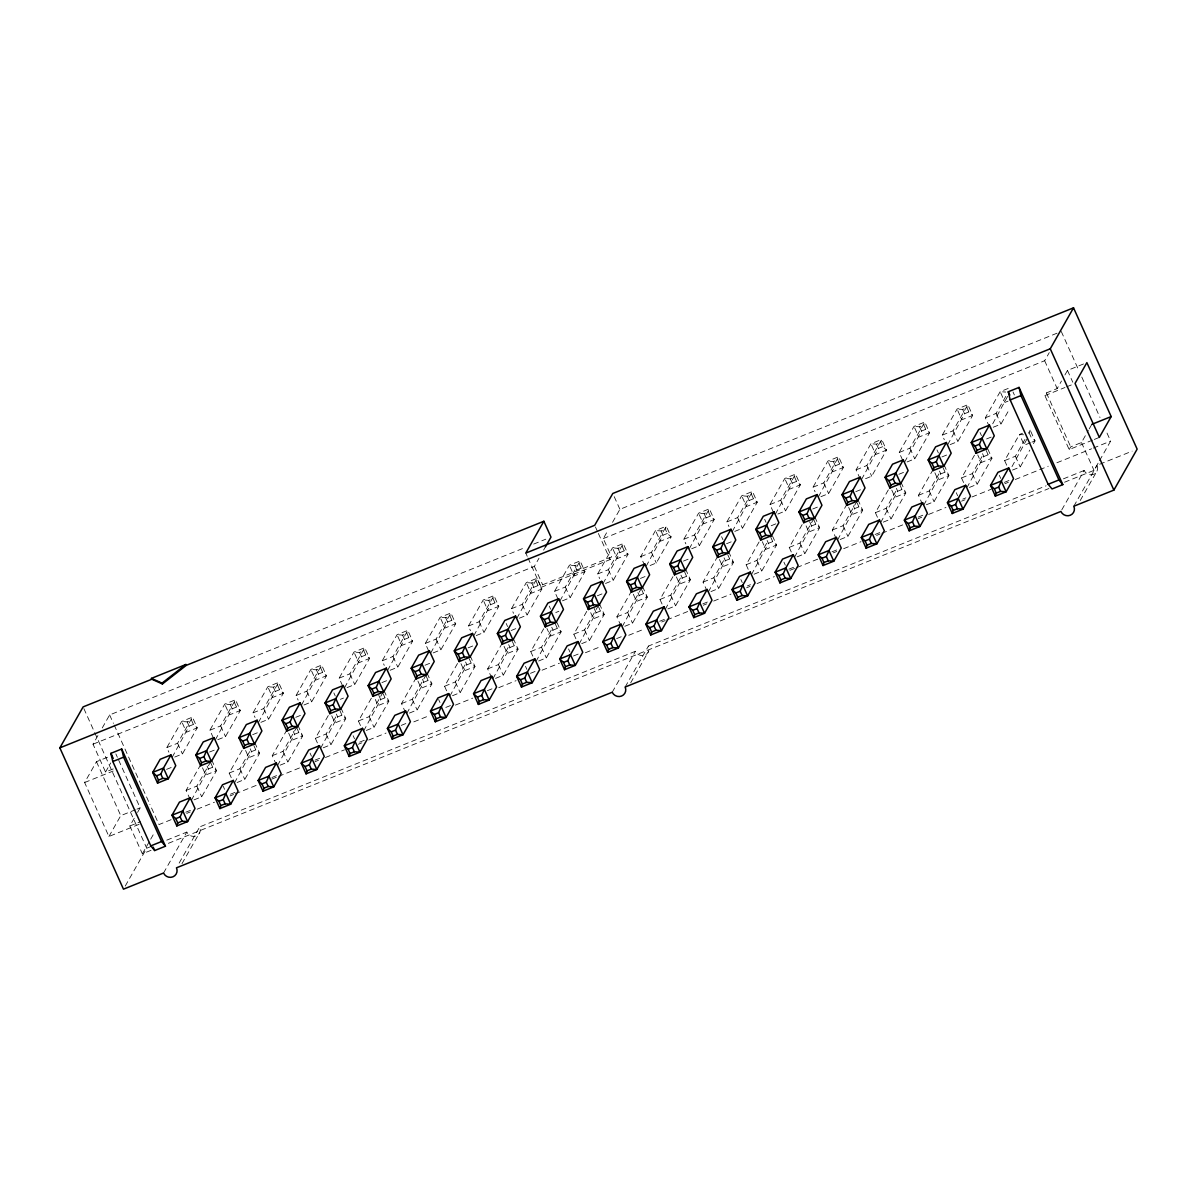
<?xml version="1.0" encoding="UTF-8"?>
<svg xmlns="http://www.w3.org/2000/svg" width="1197" height="1197" viewBox="0 0 1197 1197"><rect width="100%" height="100%" fill="white"/><g stroke="black" fill="none" stroke-linecap="round" stroke-linejoin="round"><path stroke-width="0.75" stroke-dasharray="5 3.75" d="M174.717 757.058L182.408 753.96L197.236 727.866L193.42 724.439L191.49 720.145L192.418 717.153L181.645 721.492L166.817 747.586L168.882 752.18M217.794 739.701L225.485 736.604L240.313 710.509L236.497 707.068L234.567 702.789L235.495 699.796L224.722 704.135L209.894 730.23L214.024 739.402M260.871 722.345L268.577 719.247L283.39 693.153L279.574 689.711L277.659 685.432L278.572 682.44L267.799 686.779L252.986 712.873L255.051 717.467M303.963 704.988L311.654 701.876L326.467 675.781L322.666 672.355L320.736 668.076L321.649 665.083L310.876 669.422L296.063 695.517L298.128 700.11M347.04 687.617L354.731 684.519L369.559 658.425L365.743 654.998L363.813 650.719L364.726 647.727L353.968 652.066L339.14 678.16L343.27 687.332M390.117 670.26L397.808 667.163L412.636 641.068L408.82 637.642L406.89 633.363L407.818 630.37L397.045 634.709L382.217 660.804L384.282 665.382M433.194 652.904L440.885 649.806L455.713 623.712L451.897 620.285L449.967 615.991L450.895 612.999L440.122 617.338L425.294 643.432L429.424 652.619M476.271 635.547L483.962 632.45L498.79 606.355L494.974 602.914L493.044 598.635L493.972 595.642L483.199 599.981L468.386 626.076L470.451 630.669M519.363 618.191L527.054 615.093L541.867 588.999L538.066 585.557L536.136 581.278L537.049 578.286L526.276 582.625L511.463 608.719L513.528 613.313M562.44 600.834L570.131 597.722L584.959 571.627L581.144 568.201L579.213 563.922L580.126 560.929L569.368 565.268L554.54 591.363L558.67 600.535M605.517 583.463L613.208 580.365L628.036 554.271L624.221 550.844L622.29 546.565L623.218 543.573L612.445 547.912L597.617 574.006L599.682 578.585M650.136 565.493L656.285 563.009L671.113 536.914L667.298 533.488L665.367 529.209L666.295 526.216L655.522 530.555L640.694 556.65L644.824 565.822M691.671 548.75L699.362 545.652L714.19 519.558L710.375 516.131L708.444 511.852L709.372 508.845L698.599 513.184L683.786 539.293L685.851 543.872M734.763 531.393L742.454 528.296L757.267 502.201L753.467 498.775L751.536 494.481L752.449 491.488L741.676 495.827L726.863 521.922L728.928 526.515M777.841 514.037L785.531 510.939L800.359 484.845L796.544 481.403L794.613 477.124L795.526 474.132L784.768 478.471L769.94 504.565L774.07 513.737M820.918 496.68L828.608 493.568L843.436 467.473L839.621 464.047L837.691 459.768L838.618 456.775L827.845 461.114L813.017 487.209L815.082 491.802M865.536 478.695L871.685 476.211L886.513 450.117L882.698 446.69L880.768 442.411L881.695 439.419L870.922 443.758L856.094 469.852L860.224 479.024M907.072 461.952L914.762 458.855L929.59 432.76L925.775 429.334L923.845 425.055L924.772 422.062L913.999 426.401L899.186 452.496L903.316 461.668M950.164 444.596L957.854 441.498L972.667 415.404L968.867 411.977L966.937 407.698L967.849 404.706L957.076 409.045L942.263 435.139L944.328 439.718M1031.964 442.112L1035.031 440.87L1030.213 430.157L1029.285 433.149L1031.216 437.429L1035.031 440.87L1033.295 443.937M193.42 724.439L189.111 726.175L171.635 758.3M236.497 707.068L232.188 708.804L215.595 739.402M194.004 799.88L201.695 796.783L216.507 770.688L212.707 767.247L208.398 768.983L190.922 801.122M279.574 689.711L275.265 691.447L258.672 722.045M237.081 782.524L244.772 779.412L259.599 753.317L255.784 749.891L251.475 751.626L234.866 782.225M322.666 672.355L318.357 674.091L300.881 706.215M280.158 765.167L287.849 762.055L302.676 735.96L298.861 732.534L294.552 734.27L277.076 766.394M365.743 654.998L361.434 656.734L343.958 688.859M323.235 747.796L330.926 744.699L345.753 718.604L341.938 715.178L337.629 716.913L321.035 747.512M408.82 637.642L404.511 639.378L387.035 671.502M366.312 730.439L374.003 727.342L388.83 701.247L385.015 697.821L380.706 699.557L363.245 731.681M451.897 620.285L447.588 622.021L430.995 652.604M409.404 713.083L417.095 709.986L431.908 683.891L428.107 680.465L423.798 682.2L406.322 714.325M494.974 602.914L490.665 604.665L474.072 635.248M452.481 695.726L460.172 692.629L475 666.534L471.184 663.093L466.875 664.844L450.267 695.427M538.066 585.557L533.757 587.293L516.281 619.433M495.558 678.37L503.249 675.273L518.077 649.178L514.261 645.737L509.952 647.472L492.476 679.612M581.144 568.201L576.834 569.937L559.358 602.061M538.635 661.013L546.326 657.901L561.154 631.807L557.338 628.38L553.029 630.116L536.436 660.714M624.221 550.844L619.911 552.58L602.435 584.705M581.712 643.642L589.403 640.545L604.231 614.45L600.415 611.024L596.106 612.759L578.645 644.884M667.298 533.488L662.988 535.224L646.395 565.822M624.804 626.285L632.495 623.188L647.308 597.094L643.507 593.667L639.198 595.403L622.59 626.001M710.375 516.131L706.065 517.867L689.472 548.45M667.881 608.929L675.572 605.832L690.4 579.737L686.584 576.311L682.275 578.046L665.667 608.63M753.467 498.775L749.157 500.511L731.681 532.635M710.958 591.572L718.649 588.475L733.477 562.381L729.661 558.954L725.352 560.69L707.876 592.814M796.544 481.403L792.234 483.139L774.758 515.279M754.035 574.216L761.726 571.119L776.554 545.024L772.738 541.583L768.429 543.318L751.836 573.917M839.621 464.047L835.311 465.783L817.835 497.907M797.112 556.859L804.803 553.747L819.631 527.653L815.815 524.226L811.506 525.962L794.045 558.086M882.698 446.69L878.389 448.426L861.795 479.024M840.204 539.488L847.895 536.391L862.708 510.296L858.907 506.87L854.598 508.605L837.99 539.204M925.775 429.334L921.466 431.07L904.872 461.668M883.281 522.131L890.972 519.034L905.8 492.94L901.984 489.513L897.675 491.249L881.067 521.847M968.867 411.977L964.558 413.713L947.081 445.838M926.358 504.775L934.049 501.678L948.877 475.583L945.061 472.157L940.752 473.892L923.276 506.017M1007.635 396.357L990.158 428.481M969.435 487.418L977.126 484.321L991.954 458.227L988.138 454.8L983.829 456.536L967.236 487.119M1026.906 439.164L1009.445 471.304M113.236 768.923L105.545 772.035L93.022 744.19L98.558 734.449M102.254 727.941L109.63 714.938L525.034 547.568M139.091 824.329L108.927 836.479L84.628 782.524L96.463 761.696L112.623 755.187M105.545 772.035L110.708 762.953M108.927 836.479L120.762 815.651L135.306 809.8M151.046 850.319L142.368 853.82L129.845 825.975L136.712 813.885M137.565 812.374L140.139 807.84L118.129 758.943M166.817 747.586L177.59 743.247L192.418 717.153L197.236 727.866L186.463 732.205L181.645 721.492L187.181 721.881L191.49 720.145M142.368 853.82L149.76 840.818M150.687 839.187L154.383 832.693M125.266 886.019L146.737 848.209L150.074 846.878M209.894 730.23L220.667 725.891L235.495 699.796L240.313 710.509L229.54 714.848L224.722 704.135L230.258 704.524L234.567 702.789M190.233 799.581L186.104 790.409L200.916 764.314M186.104 790.409L196.877 786.07L210.822 761.516M163.54 873.032L186.807 832.08A7.152 6.853 29.6 0 0 196.158 835.895A7.152 6.853 29.6 0 0 199.734 826.873L635.487 651.273A7.152 6.853 29.6 0 0 644.839 655.103A7.152 6.853 29.6 0 0 648.415 646.066L1046.118 485.817M252.986 712.873L263.744 708.534L278.572 682.44L283.39 693.153L272.617 697.492L267.799 686.779L273.35 687.168L277.659 685.432M231.245 777.646L229.181 773.053L244.008 746.958M179.146 863.097L199.734 826.873M181.989 863.665L199.884 832.169M229.181 773.053L239.954 768.713L251.28 748.753M296.063 695.517L306.836 691.178L321.649 665.083L326.467 675.781L315.709 680.12L310.876 669.422L316.427 669.811L320.736 668.076M276.387 764.868L272.258 755.696L287.085 729.601M272.258 755.696L283.031 751.357L296.976 726.788M339.14 678.16L349.913 673.821L364.726 647.727L369.559 658.425L358.786 662.764L353.968 652.066L359.504 652.455L363.813 650.719M317.4 742.918L315.335 738.34L330.163 712.245M315.335 738.34L326.108 734L337.449 714.04M382.217 660.804L392.99 656.465L407.818 630.37L412.636 641.068L401.863 645.407L397.045 634.709L402.581 635.098L406.89 633.363M360.492 725.562L358.427 720.983L373.24 694.888M358.427 720.983L369.185 716.644L383.145 692.075M425.294 643.432L436.067 639.093L450.895 612.999L455.713 623.712L444.94 628.051L440.122 617.338L445.658 617.727L449.967 615.991M405.633 712.799L401.504 703.612L416.317 677.517M401.504 703.612L412.277 699.272L426.222 674.719M468.386 626.076L479.144 621.737L493.972 595.642L498.79 606.355L488.017 610.694L483.199 599.981L488.75 600.37L493.044 598.635M446.646 690.849L444.581 686.255L459.409 660.16M444.581 686.255L455.354 681.916L466.68 661.971M93.022 744.19L534.371 566.361L538.994 558.221M543.603 550.096L545.443 546.849M511.463 608.719L522.236 604.38L537.049 578.286L541.867 588.999L531.109 593.338L526.276 582.625L531.827 583.014L536.136 581.278M491.787 678.071L487.658 668.899L502.486 642.804M527.982 557.982L541.194 587.338L542.66 584.764L611.592 556.994L603.303 538.575L607.911 530.451M487.658 668.899L498.431 664.559L509.772 644.599M554.54 591.363L565.313 587.024L580.126 560.929L584.959 571.627L574.186 575.966L569.368 565.268L574.904 565.657L579.213 563.922M532.8 656.136L530.735 651.542L545.563 625.447M530.735 651.542L541.508 647.203L552.849 627.243M612.535 522.326L619.911 509.323L1059.54 332.182M541.194 587.338L610.126 559.568L611.592 556.994M597.617 574.006L608.39 569.667L623.218 543.573L628.036 554.271L617.263 558.61L612.445 547.912L617.981 548.301L622.29 546.565M575.892 638.764L573.827 634.186L588.64 608.091M573.827 634.186L584.585 629.846L598.545 605.278M640.694 556.65L651.467 552.311L666.295 526.216L671.113 536.914L660.34 541.253L655.522 530.555L661.058 530.944L665.367 529.209M621.034 626.001L616.904 616.829L631.717 590.734M616.904 616.829L627.677 612.49L641.622 587.922M683.786 539.293L694.544 534.939L709.372 508.845L714.19 519.558L703.417 523.897L698.599 513.184L704.15 513.588L708.444 511.852M662.046 604.051L659.981 599.458L674.809 573.363M612.221 692.24L635.487 651.273M659.981 599.458L670.754 595.118L682.081 575.173M625.148 687.033L648.415 646.066M630.669 682.874L648.565 651.377M726.863 521.922L737.636 517.583L752.449 491.488L757.267 502.201L746.509 506.54L741.676 495.827L747.227 496.216L751.536 494.481M707.188 591.288L703.058 582.101L717.886 556.007M703.058 582.101L713.831 577.762L725.173 557.817M769.94 504.565L780.713 500.226L795.526 474.132L800.359 484.845L789.586 489.184L784.768 478.471L790.304 478.86L794.613 477.124M748.2 569.338L746.135 564.745L760.963 538.65M746.135 564.745L756.908 560.405L768.25 540.446M813.017 487.209L823.79 482.87L838.618 456.775L843.436 467.473L832.663 471.813L827.845 461.114L833.381 461.503L837.691 459.768M791.292 551.982L789.227 547.388L804.04 521.293M789.227 547.388L799.985 543.049L813.945 518.496M856.094 469.852L866.867 465.513L881.695 439.419L886.513 450.117L875.74 454.456L870.922 443.758L876.458 444.147L880.768 442.411M836.434 539.204L832.304 530.032L847.117 503.937M832.304 530.032L843.077 525.692L857.022 501.124M899.186 452.496L909.944 448.157L924.772 422.062L929.59 432.76L918.817 437.1L913.999 426.401L919.55 426.79L923.845 425.055M877.446 517.254L875.381 512.675L890.209 486.581M875.381 512.675L886.154 508.336L897.481 488.376M942.263 435.139L953.036 430.8L967.849 404.706L972.667 415.404L961.909 419.743L957.076 409.045L962.627 409.434L966.937 407.698M922.588 504.491L918.458 495.319L933.286 469.224M918.458 495.319L929.231 490.965L940.573 471.02M989.47 426.955L985.34 417.768L1000.168 391.673L1010.926 387.334M985.34 417.768L996.113 413.429L1006.572 395.01M963.6 482.541L961.535 477.947L976.363 451.853M961.535 477.947L972.308 473.608L983.65 453.663M993.241 427.239L1000.931 424.142L1009.655 408.79M603.303 538.575L1044.652 360.731L1049.275 352.606M1006.692 465.184L1004.627 460.591L1019.44 434.496L1022.522 433.254M1092.637 440.107L1069.175 449.548L1044.891 395.608L1046.417 392.915L1057.19 388.576L1061.485 381.02M1004.627 460.591L1015.385 456.252L1024.976 439.374M1028.462 433.224L1030.213 430.157M1064.911 374.975L1067.485 370.427L1083.644 363.918M1012.512 470.062L1020.203 466.965L1029.809 450.072M1069.175 449.548L1070.716 446.87L1081.475 442.531L1088.342 430.426M1089.21 428.915L1091.784 424.381M1061.784 509.862L1084.168 470.481A7.152 6.853 29.6 0 0 1093.519 474.311A7.152 6.853 29.6 0 0 1097.08 465.274L1132.138 451.149M1064.537 482.226L1094.013 470.361L1098.622 462.237M1099.549 460.606L1110.636 441.109L1106.073 430.98M1073.814 506.226L1097.08 465.274M1080.233 500.511L1097.245 470.586M533.682 544.081L545.802 539.189M1008.054 401.145L1004.986 402.387L1000.168 391.673L1005.704 392.062M84.628 782.524L113.117 771.048M1044.891 395.608L1064.986 387.499M1066.662 386.826L1073.365 384.132M166.533 769.372L172.682 766.903M209.61 752.015L214.233 750.16M252.687 734.659L257.31 732.803M295.764 717.302L301.928 714.818M340.397 699.317L343.464 698.09M381.933 682.589L388.082 680.105M425.01 665.233L429.633 663.362M468.087 647.861L472.71 646.006M511.164 630.505L515.787 628.649M555.782 612.535L558.864 611.293M597.333 595.792L603.483 593.308M640.41 578.435L645.033 576.565M683.487 561.079L688.11 559.208M726.564 543.707L731.187 541.852M771.182 525.737L775.806 523.867M812.733 508.994L818.883 506.511M855.81 491.638L860.434 489.782M898.887 474.281L903.511 472.411M941.964 456.925L946.588 455.055M986.582 438.94L991.206 437.085M1030.422 442.725L1024.258 445.209L1019.44 434.496L1024.991 434.885M136.922 809.142L140.139 807.84M129.845 825.975L140.618 821.636M1094.312 439.434L1099.34 437.399M185.804 812.194L190.428 810.339M230.437 794.224L235.046 792.354M271.973 777.481L276.582 775.626M315.05 760.125L319.674 758.27M359.669 742.14L364.292 740.285M401.204 725.397L405.828 723.542M445.823 707.427L450.446 705.572M487.374 690.684L491.982 688.829M530.451 673.327L535.074 671.472M573.528 655.971L579.692 653.487M616.605 638.614L621.228 636.744M659.697 621.258L665.846 618.774M702.774 603.887L707.382 602.031M747.392 585.917L750.474 584.675M788.928 569.173L795.092 566.69M832.005 551.817L836.628 549.962M875.097 534.461L881.246 531.977M918.174 517.104L922.782 515.234M962.792 499.119L965.874 497.877M1004.328 482.376L1010.492 479.907M171.126 819.676L158.992 824.568L149.879 804.324M186.732 813.391L190.188 811.985M197.131 809.202L214.458 802.214M230.063 795.93L233.535 794.524M235.27 793.835L257.804 784.753M271.659 779.157L276.866 777.062M278.602 776.374L301.135 767.292M315.006 761.696L318.462 760.304M325.404 757.506L344.467 749.831M358.337 744.235L361.808 742.843M368.736 740.045L386.062 733.058M413.803 721.881L429.409 715.597M455.399 705.123L472.74 698.135M498.745 687.662L516.072 680.674M542.076 670.2L559.403 663.213M585.408 652.739L601.014 646.455M628.739 635.278L644.345 628.994M661.687 622.006L665.143 620.615M666.879 619.911L687.677 611.532M703.282 605.248L706.754 603.842M713.681 601.059L731.023 594.071M746.614 587.787L750.085 586.38M757.013 583.597L774.354 576.61M789.945 570.326L795.152 568.231M796.888 567.528L817.686 559.149M833.292 552.864L836.748 551.458M843.69 548.675L861.017 541.687M876.623 535.403L880.094 533.997M881.815 533.308L904.348 524.226M918.219 518.63L921.69 517.239M928.618 514.441L945.959 507.453M961.565 501.169L965.021 499.777M971.964 496.979L991.026 489.304M1004.896 483.708L1008.353 482.316M1015.295 479.518L1048.228 466.246M1056.891 462.76L1091.559 448.785M1093.295 448.082L1110.636 441.109M166.772 840.144L186.807 832.08M1063.415 478.845L1084.168 470.481M168.373 843.331L1048.946 488.511M1061.275 331.479L1078.736 370.277M1081.774 377.025L1099.998 417.499M1067.485 370.427L1072.796 382.232M1044.652 360.731L1057.19 388.576M1081.475 442.531L1094.013 470.361M1046.417 392.915L1070.716 446.87M1012.991 391.928L1014.383 394.98M996.113 413.429L1000.931 424.142M1015.385 456.252L1020.203 466.965M987.824 449.055L991.954 458.227L981.181 462.566L977.74 454.92M980.074 432.536L981.45 435.588M999.345 475.359L1000.722 478.411M986.208 450.506L988.138 454.8M962.627 409.434L964.558 413.713M982.542 453.678L983.829 456.536M953.036 430.8L957.854 441.498M972.308 473.608L977.126 484.321M944.059 464.87L948.877 475.583L938.104 479.922L934.662 472.276M936.982 449.892L938.373 452.945M956.268 492.715L957.645 495.767M943.131 467.877L945.061 472.157M919.55 426.79L921.466 431.07M939.465 471.034L940.752 473.892M909.944 448.157L914.762 458.855M929.231 490.965L934.049 501.678M900.967 482.241L905.8 492.94L895.027 497.279L891.585 489.633M900.054 485.234L901.984 489.513M876.458 444.147L878.389 448.426M896.388 488.391L897.675 491.249M866.867 465.513L871.685 476.211M886.154 508.336L890.972 519.034M857.89 499.598L862.708 510.296L851.95 514.635L848.493 506.989M856.977 502.59L858.907 506.87M833.381 461.503L835.311 465.783M853.311 505.747L854.598 508.605M823.79 482.87L828.608 493.568M843.077 525.692L847.895 536.391M814.813 516.954L819.631 527.653L808.858 531.992L806.105 525.887M813.885 519.947L815.815 524.226M790.304 478.86L792.234 483.139M809.591 521.683L811.506 525.962M780.713 500.226L785.531 510.939M799.985 543.049L804.803 553.747M772.424 535.837L776.554 545.024L765.781 549.363L762.339 541.717M764.674 519.333L766.05 522.386M783.945 562.141L785.322 565.208M770.808 537.303L772.738 541.583M747.227 496.216L749.157 500.511M767.142 540.475L768.429 543.318M737.636 517.583L742.454 528.296M756.908 560.405L761.726 571.119M728.659 551.667L733.477 562.381L722.704 566.72L719.262 559.074M721.596 536.69L722.973 539.742M740.868 579.513L742.245 582.565M727.731 554.66L729.661 558.954M704.15 513.588L706.065 517.867M724.065 557.832L725.352 560.69M694.544 534.939L699.362 545.652M713.831 577.762L718.649 588.475M685.567 569.024L690.4 579.737L679.627 584.076L676.185 576.43M684.654 572.031L686.584 576.311M661.058 530.944L662.988 535.224M680.988 575.188L682.275 578.046M651.467 552.311L656.285 563.009M670.754 595.118L675.572 605.832M614.211 496.65L619.911 509.323M642.49 586.395L647.308 597.094L636.55 601.433L633.108 593.787M641.577 589.388L643.507 593.667M617.981 548.301L619.911 552.58M637.911 592.545L639.198 595.403M595.433 526.934L597.647 531.842M598.38 533.473L610.126 559.568M608.39 569.667L613.208 580.365M627.677 612.49L632.495 623.188M599.413 603.752L604.231 614.45L593.458 618.789L590.705 612.669M598.485 606.744L600.415 611.024M574.904 565.657L576.834 569.937M594.191 608.48L596.106 612.759M565.313 587.024L570.131 597.722M584.585 629.846L589.403 640.545M534.371 566.361L542.66 584.764M525.782 553.089L527.249 556.351M557.024 622.635L561.154 631.807L550.381 636.146L546.939 628.5M549.273 606.116L550.65 609.183M568.545 648.939L569.922 652.006M555.408 624.101L557.338 628.38M531.827 583.014L533.757 587.293M551.742 627.258L553.029 630.116M522.236 604.38L527.054 615.093M541.508 647.203L546.326 657.901M513.259 638.465L518.077 649.178L507.304 653.517L503.862 645.871M506.196 623.487L507.573 626.54M525.468 666.295L526.845 669.362M512.331 641.457L514.261 645.737M488.75 600.37L490.665 604.665M508.665 644.629L509.952 647.472M479.144 621.737L483.962 632.45M498.431 664.559L503.249 675.273M470.167 655.821L475 666.534L464.227 670.874L460.785 663.228M469.254 658.814L471.184 663.093M445.658 617.727L447.588 622.021M465.588 661.986L466.875 664.844M436.067 639.093L440.885 649.806M455.354 681.916L460.172 692.629M427.09 673.178L431.908 683.891L421.149 688.23L417.708 680.584M438.626 699.497L440.002 702.549M426.177 676.17L428.107 680.465M402.581 635.098L404.511 639.378M422.511 679.342L423.798 682.2M392.99 656.465L397.808 667.163M412.277 699.272L417.095 709.986M384.013 690.549L388.83 701.247L378.057 705.587L375.304 699.467M383.085 693.542L385.015 697.821M359.504 652.455L361.434 656.734M378.791 695.277L380.706 699.557M349.913 673.821L354.731 684.519M369.185 716.644L374.003 727.342M340.936 707.906L345.753 718.604L334.98 722.943L331.539 715.297M333.873 692.913L335.25 695.981M353.145 735.736L354.521 738.788M340.008 710.898L341.938 715.178M316.427 669.811L318.357 674.091M336.342 714.055L337.629 716.913M306.836 691.178L311.654 701.876M326.108 734L330.926 744.699M297.858 725.262L302.676 735.96L291.903 740.3L288.462 732.654M310.068 753.093L311.444 756.16M296.931 728.255L298.861 732.534M273.35 687.168L275.265 691.447M293.265 731.412L294.552 734.27M263.744 708.534L268.577 719.247M283.031 751.357L287.849 762.055M254.766 742.619L259.599 753.317L248.826 757.671L245.385 750.01M253.854 745.611L255.784 749.891M230.258 704.524L232.188 708.804M250.188 748.783L251.475 751.626M220.667 725.891L225.485 736.604M239.954 768.713L244.772 779.412M211.689 759.975L216.507 770.688L205.749 775.028L202.308 767.382M223.226 786.279L224.602 789.347M210.777 762.968L212.707 767.247M187.181 721.881L189.111 726.175M207.111 766.14L208.398 768.983M177.59 743.247L182.408 753.96M196.877 786.07L201.695 796.783M109.63 714.938L113.431 723.377M114.194 725.068L149.116 802.633M115.855 753.886L117.366 757.267M83.88 708.609L146.737 848.209M96.463 761.696L120.762 815.651"/><path stroke-width="1.5" d="M157.54 783.107L158.468 780.115L156.538 775.836L152.722 772.394L160.174 759.287L170.947 754.948L175.764 765.661L168.313 778.768L157.54 783.107L152.722 772.394L163.495 768.055L170.947 754.948M176.827 825.93L177.755 822.938L175.824 818.643L172.009 815.217L179.46 802.11L190.218 797.771L195.036 808.484L187.6 821.591L176.827 825.93L172.009 815.217L182.782 810.878L190.218 797.771M200.632 765.751L201.545 762.758L199.615 758.464L195.799 755.038L203.251 741.931L214.024 737.591L218.842 748.305L211.39 761.412L200.632 765.751L195.799 755.038L206.572 750.699L214.024 737.591M219.904 808.573L220.832 805.566L218.901 801.287L215.086 797.86L222.537 784.753L233.31 780.414L238.128 791.127L230.677 804.219L219.904 808.573L215.086 797.86L225.859 793.521L233.31 780.414M243.709 748.394L244.622 745.387L242.707 741.108L238.891 737.681L246.328 724.574L257.101 720.235L261.919 730.948L254.482 744.04L243.709 748.394L238.891 737.681L249.649 733.342L257.101 720.235M262.981 791.202L263.909 788.21L261.978 783.93L258.163 780.504L265.614 767.397L276.387 763.058L281.205 773.756L273.754 786.863L262.981 791.202L258.163 780.504L268.936 776.165L276.387 763.058M286.786 731.023L287.714 728.03L285.784 723.751L281.968 720.325L289.42 707.218L300.178 702.878L304.996 713.577L297.559 726.684L286.786 731.023L281.968 720.325L292.741 715.986L300.178 702.878M306.073 773.846L306.986 770.853L305.055 766.574L301.24 763.147L308.691 750.04L319.464 745.701L324.282 756.399L316.831 769.506L306.073 773.846L301.24 763.147L312.013 758.808L319.464 745.701M329.863 713.666L330.791 710.674L328.861 706.395L325.045 702.968L332.497 689.861L343.255 685.522L348.088 696.22L340.636 709.327L329.863 713.666L325.045 702.968L335.818 698.629L343.255 685.522M349.15 756.489L350.063 753.497L348.147 749.217L344.332 745.791L351.768 732.684L362.541 728.345L367.359 739.043L359.923 752.15L349.15 756.489L344.332 745.791L355.09 741.452L362.541 728.345M372.94 696.31L373.868 693.317L371.938 689.038L368.122 685.612L375.574 672.505L386.347 668.165L391.165 678.864L383.713 691.971L372.94 696.31L368.122 685.612L378.895 681.273L386.347 668.165M392.227 739.133L393.155 736.14L391.224 731.861L387.409 728.419L394.845 715.312L405.618 710.973L410.436 721.686L403 734.793L392.227 739.133L387.409 728.419L398.182 724.08L405.618 710.973M416.032 678.953L416.945 675.961L415.015 671.682L411.199 668.24L418.651 655.133L429.424 650.794L434.242 661.507L426.79 674.614L416.032 678.953L411.199 668.24L421.972 663.901L429.424 650.794M435.304 721.776L436.232 718.784L434.302 714.489L430.486 711.063L437.937 697.956L448.695 693.617L453.528 704.33L446.077 717.437L435.304 721.776L430.486 711.063L441.259 706.724L448.695 693.617M459.109 661.597L460.022 658.604L458.107 654.31L454.291 650.884L461.728 637.777L472.501 633.437L477.319 644.151L469.882 657.258L459.109 661.597L454.291 650.884L465.049 646.545L472.501 633.437M478.381 704.42L479.309 701.427L477.379 697.133L473.563 693.706L481.014 680.599L491.787 676.26L496.605 686.973L489.154 700.08L478.381 704.42L473.563 693.706L484.336 689.367L491.787 676.26M502.186 644.24L503.114 641.248L501.184 636.954L497.368 633.527L504.805 620.42L515.578 616.081L520.396 626.794L512.959 639.901L502.186 644.24L497.368 633.527L508.141 629.188L515.578 616.081M521.473 687.048L522.386 684.056L520.456 679.776L516.64 676.35L524.091 663.243L534.864 658.904L539.682 669.602L532.231 682.709L521.473 687.048L516.64 676.35L527.413 672.011L534.864 658.904M545.263 626.869L546.191 623.876L544.261 619.597L540.446 616.171L547.897 603.064L558.655 598.724L563.488 609.423L556.036 622.53L545.263 626.869L540.446 616.171L551.218 611.832L558.655 598.724M564.55 669.692L565.463 666.699L563.548 662.42L559.732 658.993L567.169 645.886L577.942 641.547L582.759 652.245L575.323 665.352L564.55 669.692L559.732 658.993L570.49 654.654L577.942 641.547M588.34 609.512L589.268 606.52L587.338 602.241L583.523 598.814L590.974 585.707L601.747 581.368L606.565 592.066L599.113 605.173L588.34 609.512L583.523 598.814L594.296 594.475L601.747 581.368M607.627 652.335L608.555 649.343L606.625 645.063L602.809 641.637L610.246 628.53L621.019 624.191L625.836 634.889L618.4 647.996L607.627 652.335L602.809 641.637L613.582 637.298L621.019 624.191M631.432 592.156L632.345 589.163L630.415 584.884L626.6 581.458L634.051 568.351L644.824 564.011L649.642 574.71L642.191 587.817L631.432 592.156L626.6 581.458L637.373 577.119L644.824 564.011M650.704 634.979L651.632 631.986L649.702 627.707L645.886 624.265L653.338 611.173L664.096 606.819L668.928 617.532L661.477 630.639L650.704 634.979L645.886 624.265L656.659 619.926L664.096 606.819M674.51 574.799L675.422 571.807L673.507 567.528L669.692 564.086L677.128 550.994L687.901 546.64L692.719 557.353L685.283 570.46L674.51 574.799L669.692 564.086L680.45 559.747L687.901 546.64M693.781 617.622L694.709 614.63L692.779 610.35L688.963 606.909L696.415 593.802L707.188 589.463L712.006 600.176L704.554 613.283L693.781 617.622L688.963 606.909L699.736 602.57L707.188 589.463M717.587 557.443L718.514 554.45L716.584 550.171L712.769 546.73L720.205 533.623L730.978 529.283L735.796 539.997L728.36 553.104L717.587 557.443L712.769 546.73L723.542 542.391L730.978 529.283M736.873 600.266L737.786 597.273L735.856 592.979L732.04 589.552L739.492 576.445L750.265 572.106L755.083 582.819L747.631 595.926L736.873 600.266L732.04 589.552L742.813 585.213L750.265 572.106M760.664 540.086L761.591 537.094L759.661 532.8L755.846 529.373L763.297 516.266L774.055 511.927L778.888 522.64L771.437 535.747L760.664 540.086L755.846 529.373L766.619 525.034L774.055 511.927M779.95 582.894L780.863 579.902L778.948 575.622L775.132 572.196L782.569 559.089L793.342 554.75L798.16 565.448L790.723 578.555L779.95 582.894L775.132 572.196L785.89 567.857L793.342 554.75M803.741 522.715L804.668 519.722L802.738 515.443L798.923 512.017L806.374 498.91L817.147 494.57L821.965 505.269L814.514 518.376L803.741 522.715L798.923 512.017L809.696 507.678L817.147 494.57M823.027 565.538L823.955 562.545L822.025 558.266L818.209 554.839L825.646 541.732L836.419 537.393L841.237 548.091L833.8 561.198L823.027 565.538L818.209 554.839L828.982 550.5L836.419 537.393M846.833 505.358L847.745 502.366L845.815 498.087L842 494.66L849.451 481.553L860.224 477.214L865.042 487.912L857.591 501.019L846.833 505.358L842 494.66L852.773 490.321L860.224 477.214M866.104 548.181L867.032 545.189L865.102 540.909L861.286 537.483L868.738 524.376L879.496 520.037L884.329 530.735L876.877 543.842L866.104 548.181L861.286 537.483L872.059 533.144L879.496 520.037M889.91 488.002L890.822 485.009L888.907 480.73L885.092 477.304L892.528 464.197L903.301 459.857L908.119 470.556L900.683 483.663L889.91 488.002L885.092 477.304L895.85 472.965L903.301 459.857M909.181 530.825L910.109 527.832L908.179 523.553L904.363 520.126L911.815 507.019L922.588 502.68L927.406 513.378L919.954 526.485L909.181 530.825L904.363 520.126L915.136 515.772L922.588 502.68M932.987 470.645L933.914 467.653L931.984 463.374L928.169 459.947L935.605 446.84L946.378 442.501L951.196 453.199L943.76 466.306L932.987 470.645L928.169 459.947L938.942 455.593L946.378 442.501M952.273 513.468L953.186 510.476L951.256 506.196L947.44 502.755L954.892 489.648L965.665 485.309L970.483 496.022L963.031 509.129L952.273 513.468L947.44 502.755L958.213 498.416L965.665 485.309M976.064 453.289L976.991 450.296L975.061 446.017L971.246 442.576L978.697 429.469L989.455 425.13L994.288 435.843L986.837 448.95L976.064 453.289L971.246 442.576L982.019 438.237L989.455 425.13M995.35 496.112L996.263 493.119L994.348 488.825L990.532 485.398L997.969 472.291L1008.742 467.952L1013.56 478.665L1006.123 491.772L995.35 496.112L990.532 485.398L1001.291 481.059L1008.742 467.952M156.538 775.836L160.847 774.1L163.495 768.055L168.313 778.768L162.777 778.379L158.468 780.115M199.615 758.464L203.924 756.728L206.572 750.699L211.39 761.412L205.854 761.023L201.545 762.758M175.824 818.643L180.134 816.908L182.782 810.878L187.6 821.591L182.064 821.202L177.755 822.938M242.707 741.108L247.001 739.372L249.649 733.342L254.482 744.04L248.931 743.651L244.622 745.387M218.901 801.287L223.211 799.551L225.859 793.521L230.677 804.219L225.141 803.83L220.832 805.566M285.784 723.751L290.093 722.015L292.741 715.986L297.559 726.684L292.023 726.295L287.714 728.03M261.978 783.93L266.288 782.195L268.936 776.165L273.754 786.863L268.218 786.474L263.909 788.21M328.861 706.395L333.17 704.659L335.818 698.629L340.636 709.327L335.1 708.938L330.791 710.674M305.055 766.574L309.365 764.838L312.013 758.808L316.831 769.506L311.295 769.117L306.986 770.853M371.938 689.038L376.247 687.302L378.895 681.273L383.713 691.971L378.177 691.582L373.868 693.317M348.147 749.217L352.442 747.482L355.09 741.452L359.923 752.15L354.372 751.761L350.063 753.497M415.015 671.682L419.324 669.946L421.972 663.901L426.79 674.614L421.254 674.225L416.945 675.961M391.224 731.861L395.534 730.125L398.182 724.08L403 734.793L397.464 734.404L393.155 736.14M458.107 654.31L462.401 652.574L465.049 646.545L469.882 657.258L464.331 656.869L460.022 658.604M434.302 714.489L438.611 712.754L441.259 706.724L446.077 717.437L440.541 717.048L436.232 718.784M501.184 636.954L505.493 635.218L508.141 629.188L512.959 639.901L507.423 639.497L503.114 641.248M477.379 697.133L481.688 695.397L484.336 689.367L489.154 700.08L483.618 699.676L479.309 701.427M544.261 619.597L548.57 617.861L551.218 611.832L556.036 622.53L550.5 622.141L546.191 623.876M520.456 679.776L524.765 678.041L527.413 672.011L532.231 682.709L526.695 682.32L522.386 684.056M587.338 602.241L591.647 600.505L594.296 594.475L599.113 605.173L593.577 604.784L589.268 606.52M563.548 662.42L567.842 660.684L570.49 654.654L575.323 665.352L569.772 664.963L565.463 666.699M630.415 584.884L634.724 583.148L637.373 577.119L642.191 587.817L636.654 587.428L632.345 589.163M606.625 645.063L610.934 643.328L613.582 637.298L618.4 647.996L612.864 647.607L608.555 649.343M673.507 567.528L677.801 565.792L680.45 559.747L685.283 570.46L679.731 570.071L675.422 571.807M649.702 627.707L654.011 625.971L656.659 619.926L661.477 630.639L655.941 630.25L651.632 631.986M716.584 550.171L720.893 548.435L723.542 542.391L728.36 553.104L722.823 552.715L718.514 554.45M692.779 610.35L697.088 608.615L699.736 602.57L704.554 613.283L699.018 612.894L694.709 614.63M759.661 532.8L763.97 531.064L766.619 525.034L771.437 535.747L765.9 535.358L761.591 537.094M735.856 592.979L740.165 591.243L742.813 585.213L747.631 595.926L742.095 595.537L737.786 597.273M802.738 515.443L807.047 513.708L809.696 507.678L814.514 518.376L808.977 517.987L804.668 519.722M778.948 575.622L783.242 573.887L785.89 567.857L790.723 578.555L785.172 578.166L780.863 579.902M845.815 498.087L850.124 496.351L852.773 490.321L857.591 501.019L852.055 500.63L847.745 502.366M822.025 558.266L826.334 556.53L828.982 550.5L833.8 561.198L828.264 560.809L823.955 562.545M888.907 480.73L893.201 478.995L895.85 472.965L900.683 483.663L895.132 483.274L890.822 485.009M865.102 540.909L869.411 539.174L872.059 533.144L876.877 543.842L871.341 543.453L867.032 545.189M931.984 463.374L936.293 461.638L938.942 455.593L943.76 466.306L938.209 465.917L933.914 467.653M908.179 523.553L912.488 521.817L915.136 515.772L919.954 526.485L914.418 526.096L910.109 527.832M975.061 446.017L979.37 444.282L982.019 438.237L986.837 448.95L981.301 448.561L976.991 450.296M951.256 506.196L955.565 504.461L958.213 498.416L963.031 509.129L957.495 508.74L953.186 510.476M994.348 488.825L998.642 487.089L1001.291 481.059L1006.123 491.772L1000.572 491.383L996.263 493.119M543.857 521.264L525.782 553.089L594.7 525.303L612.789 493.478L1073.529 307.824L1137.15 449.129L1113.883 490.097L1073.814 506.226A7.152 6.853 29.6 0 1 1070.253 515.264A7.152 6.853 29.6 0 1 1060.901 511.448L625.148 687.033A7.152 6.853 29.6 0 1 621.572 696.056A7.152 6.853 29.6 0 1 612.221 692.24L176.468 867.825A7.152 6.853 29.6 0 1 172.892 876.847A7.152 6.853 29.6 0 1 163.54 873.032L123.471 889.176L59.85 747.871L83.117 706.903L151.824 679.223L162.418 683.981L186.298 665.337L543.857 521.264L550.994 537.094L545.443 546.849M59.85 747.871L1050.263 348.791L1073.529 307.824M1111.175 416.571L1099.34 437.399L1075.041 383.444L1086.876 362.616L1111.175 416.571L1091.784 424.381M185.909 664.485L151.435 678.37L162.029 683.128L185.909 664.485L186.298 665.337M110.917 753.332L121.69 748.993L165.455 846.204L154.682 850.543L150.792 845.875L112.817 761.516L110.917 753.332L113.221 758.449M1008.278 391.748L1019.051 387.409L1062.816 484.62L1052.043 488.96L1048.153 484.291L1010.178 399.933L1008.278 391.748L1009.819 395.16M112.817 761.516L123.59 757.177L121.69 748.993M1010.178 399.933L1020.936 395.594L1019.051 387.409M150.792 845.875L161.565 841.536L165.455 846.204M1048.153 484.291L1058.926 479.952L1062.816 484.62M1050.263 348.791L1113.883 490.097M1020.936 395.594L1058.926 479.952M979.37 444.282L981.301 448.561M998.642 487.089L1000.572 491.383M936.293 461.638L938.209 465.917M955.565 504.461L957.495 508.74M893.201 478.995L895.132 483.274M912.488 521.817L914.418 526.096M850.124 496.351L852.055 500.63M869.411 539.174L871.341 543.453M807.047 513.708L808.977 517.987M826.334 556.53L828.264 560.809M763.97 531.064L765.9 535.358M783.242 573.887L785.172 578.166M720.893 548.435L722.823 552.715M740.165 591.243L742.095 595.537M677.801 565.792L679.731 570.071M697.088 608.615L699.018 612.894M634.724 583.148L636.654 587.428M654.011 625.971L655.941 630.25M591.647 600.505L593.577 604.784M610.934 643.328L612.864 647.607M548.57 617.861L550.5 622.141M567.842 660.684L569.772 664.963M505.493 635.218L507.423 639.497M524.765 678.041L526.695 682.32M462.401 652.574L464.331 656.869M481.688 695.397L483.618 699.676M419.324 669.946L421.254 674.225M438.611 712.754L440.541 717.048M376.247 687.302L378.177 691.582M395.534 730.125L397.464 734.404M333.17 704.659L335.1 708.938M352.442 747.482L354.372 751.761M290.093 722.015L292.023 726.295M309.365 764.838L311.295 769.117M247.001 739.372L248.931 743.651M266.288 782.195L268.218 786.474M203.924 756.728L205.854 761.023M223.211 799.551L225.141 803.83M162.029 683.128L162.418 683.981M151.435 678.37L151.824 679.223M160.847 774.1L162.777 778.379M180.134 816.908L182.064 821.202M123.59 757.177L161.565 841.536M153.156 847.132L154.682 850.543"/></g></svg>
